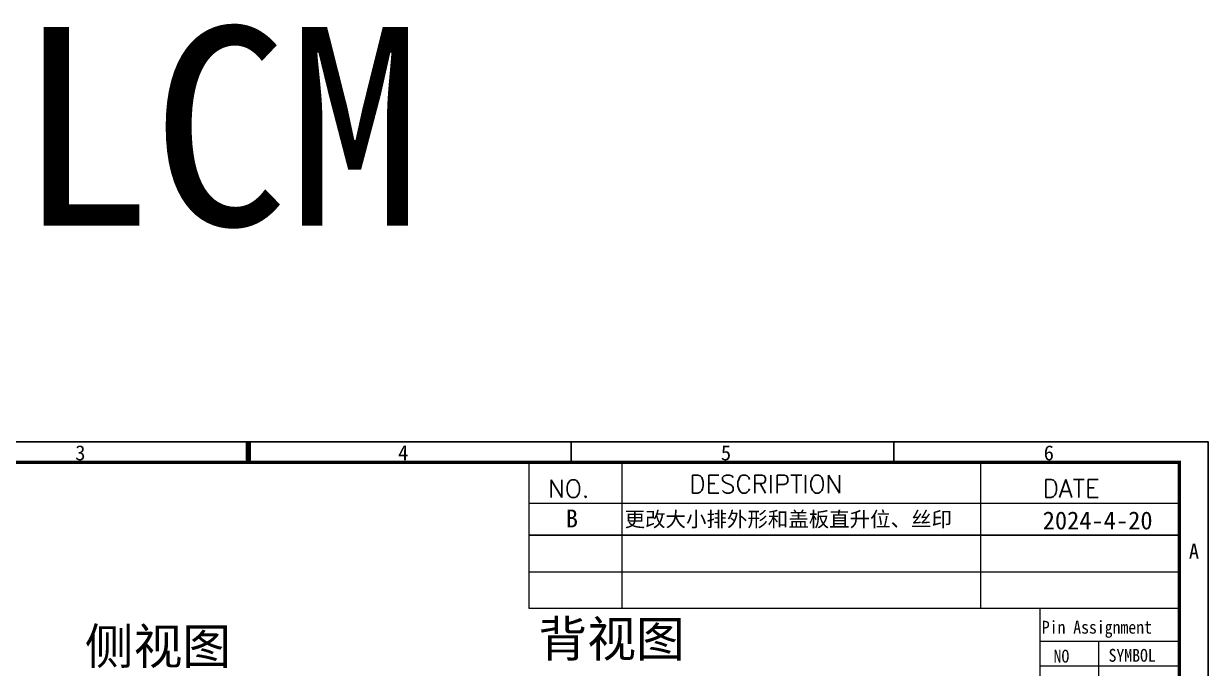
# Model space of a CAD drawing. Header units: millimetres. Extents: x 1387 to 2553, y -68 to 207.
# Drawn here: x 1901.6 to 2073.3, y 99 to 192.5 of the extents above; entities that cross this region are included whole.
import ezdxf

# ---------------------------------------------------------------- set-up
doc = ezdxf.new("R2010")
doc.units = ezdxf.units.MM
doc.layers.add('DIM', color=3, linetype='Continuous')
doc.styles.add('romans', font='romans.shx')
doc.styles.add('STYLE1', font='', dxfattribs={"width": 0.9})
doc.styles.add('XR', font='simhei.ttf')
doc.styles.add('中文', font='')
doc.styles.add('宋体', font='')
doc.styles.get('STYLE1').set_extended_font_data('SimSun')
doc.styles.get('中文').set_extended_font_data('宋体')
doc.styles.get('宋体').set_extended_font_data('SimSun')

msp = doc.modelspace()

# ---------------------------------------------------------------- linework, layer by layer
for p, q in [((1980.896, 128.894, 2.434), (1980.896, 131.867, 2.434)), ((2027.687, 128.894, 2.434), (2027.687, 131.867, 2.434)), ((2069.066, 107.748, 2.434), (2069.066, 13.565, 2.434))]:
    msp.add_line(p, q)
at = {"elevation": 2.434}
msp.add_lwpolyline([(1934.105, 128.894, 0, 3.781, 0), (1934.105, 130.475, 0.756, 0.756, 0), (1934.105, 131.867, 0.756, 0.756, 0)], format="xyseb", dxfattribs=at)
msp.add_lwpolyline([(1793.731, 131.867), (2073.259, 131.867), (2073.259, -66.379), (1793.731, -66.379), (1793.731, 131.867)], dxfattribs=at)
at = {"color": 7, "linetype": 'Continuous', "const_width": 0.481, "elevation": 2.434}
msp.add_lwpolyline([(1797.924, -63.405), (2069.066, -63.405), (2069.066, 128.894), (1797.924, 128.894)], close=True, dxfattribs=at)
at = {"lineweight": 9, "elevation": 2.434}
for points in [[(1974.776, 128.894), (1974.776, 113.034), (2069.066, 113.034)], [(1988.235, 128.894), (1988.235, 113.034)], [(2040.221, 128.894), (2040.221, 113.034)], [(1974.776, 123.607), (1974.776, 107.748), (2069.066, 107.748)], [(1974.776, 122.968), (2069.066, 122.968)], [(1988.235, 123.607), (1988.235, 107.748)], [(2040.221, 123.607), (2040.221, 107.748)]]:
    msp.add_lwpolyline(points, dxfattribs=at)
msp.add_lwpolyline([(2069.066, 118.321), (1974.776, 118.321)], close=True, dxfattribs=at)
msp.add_lwpolyline([(2069.066, 118.321), (1974.776, 118.321)], close=True, dxfattribs=at)
at = {"layer": 'DIM', "lineweight": 5}
for p, q in [((2048.85, 107.748, 2.434), (2048.85, 13.565, 2.434)), ((2048.85, 107.748, 2.434), (2069.066, 107.748, 2.434)), ((2048.85, 102.979, 2.434), (2069.066, 102.979, 2.434)), ((2057.366, 102.979, 2.434), (2057.366, 13.565, 2.434)), ((2048.85, 99.402, 2.434), (2069.066, 99.402, 2.434))]:
    msp.add_line(p, q, dxfattribs=at)

# ---------------------------------------------------------------- texts
at = {"lineweight": 9, "style": 'romans'}
for s, height, p in [('NO.', 2.601, (1977.547, 123.785, 2.434)), ('DESCRIPTION', 2.60098, (1998.055, 124.455, 2.434)), ('DATE', 2.601, (2049.256, 123.828, 2.434))]:
    msp.add_text(s, height=height, dxfattribs=at).set_placement(p)
at = {"color": 1, "lineweight": 9, "style": '宋体'}
for s, height, p in [('B', 2.601, (1980.128, 119.466, 2.434)), ('更改大小排外形和盖板直升位、丝印', 2.17442, (1988.652, 119.575, 2.434)), ('2024-4-20', 2.601, (2049.256, 119.18, 2.434))]:
    msp.add_text(s, height=height, dxfattribs=at).set_placement(p)
at = {"color": 1, "insert": (1900.586, 192.049, 2.455), "char_height": 28.8, "width": 184.35173, "attachment_point": 1, "style": 'XR'}
msp.add_mtext('LCM', dxfattribs=at)
at = {"char_height": 2.181, "attachment_point": 1}
for s, insert, width in [('3', (1909.027, 131.375, 2.434), 4.87101), ('4', (1955.819, 131.375, 2.434), 1.75952), ('5', (2002.61, 131.375, 2.434), 1.824), ('6', (2049.401, 131.375, 2.434), 4.48389), ('A', (2070.438, 117.095, 2.434), 11.91611)]:
    msp.add_mtext(s, dxfattribs=dict(at, insert=insert, width=width))
at = {"layer": 'DIM', "lineweight": 5, "style": 'STYLE1', "width": 0.9}
for s, height, p in [('Pin Assignment', 1.86198, (2049.124, 104.064, 2.434)), ('NO', 1.862, (2050.835, 99.866, 2.434)), ('SYMBOL', 1.862, (2058.804, 99.987, 2.434))]:
    msp.add_text(s, height=height, dxfattribs=at).set_placement(p)
at = {"layer": 'DIM', "color": 7, "char_height": 5.184, "width": 189.00396, "attachment_point": 1, "style": '中文'}
for s, insert in [('背视图', (1976.165, 105.9, 2.455)), ('侧视图', (1910.412, 104.83, 2.455))]:
    msp.add_mtext(s, dxfattribs=dict(at, insert=insert))

doc.saveas('drawing.dxf')
